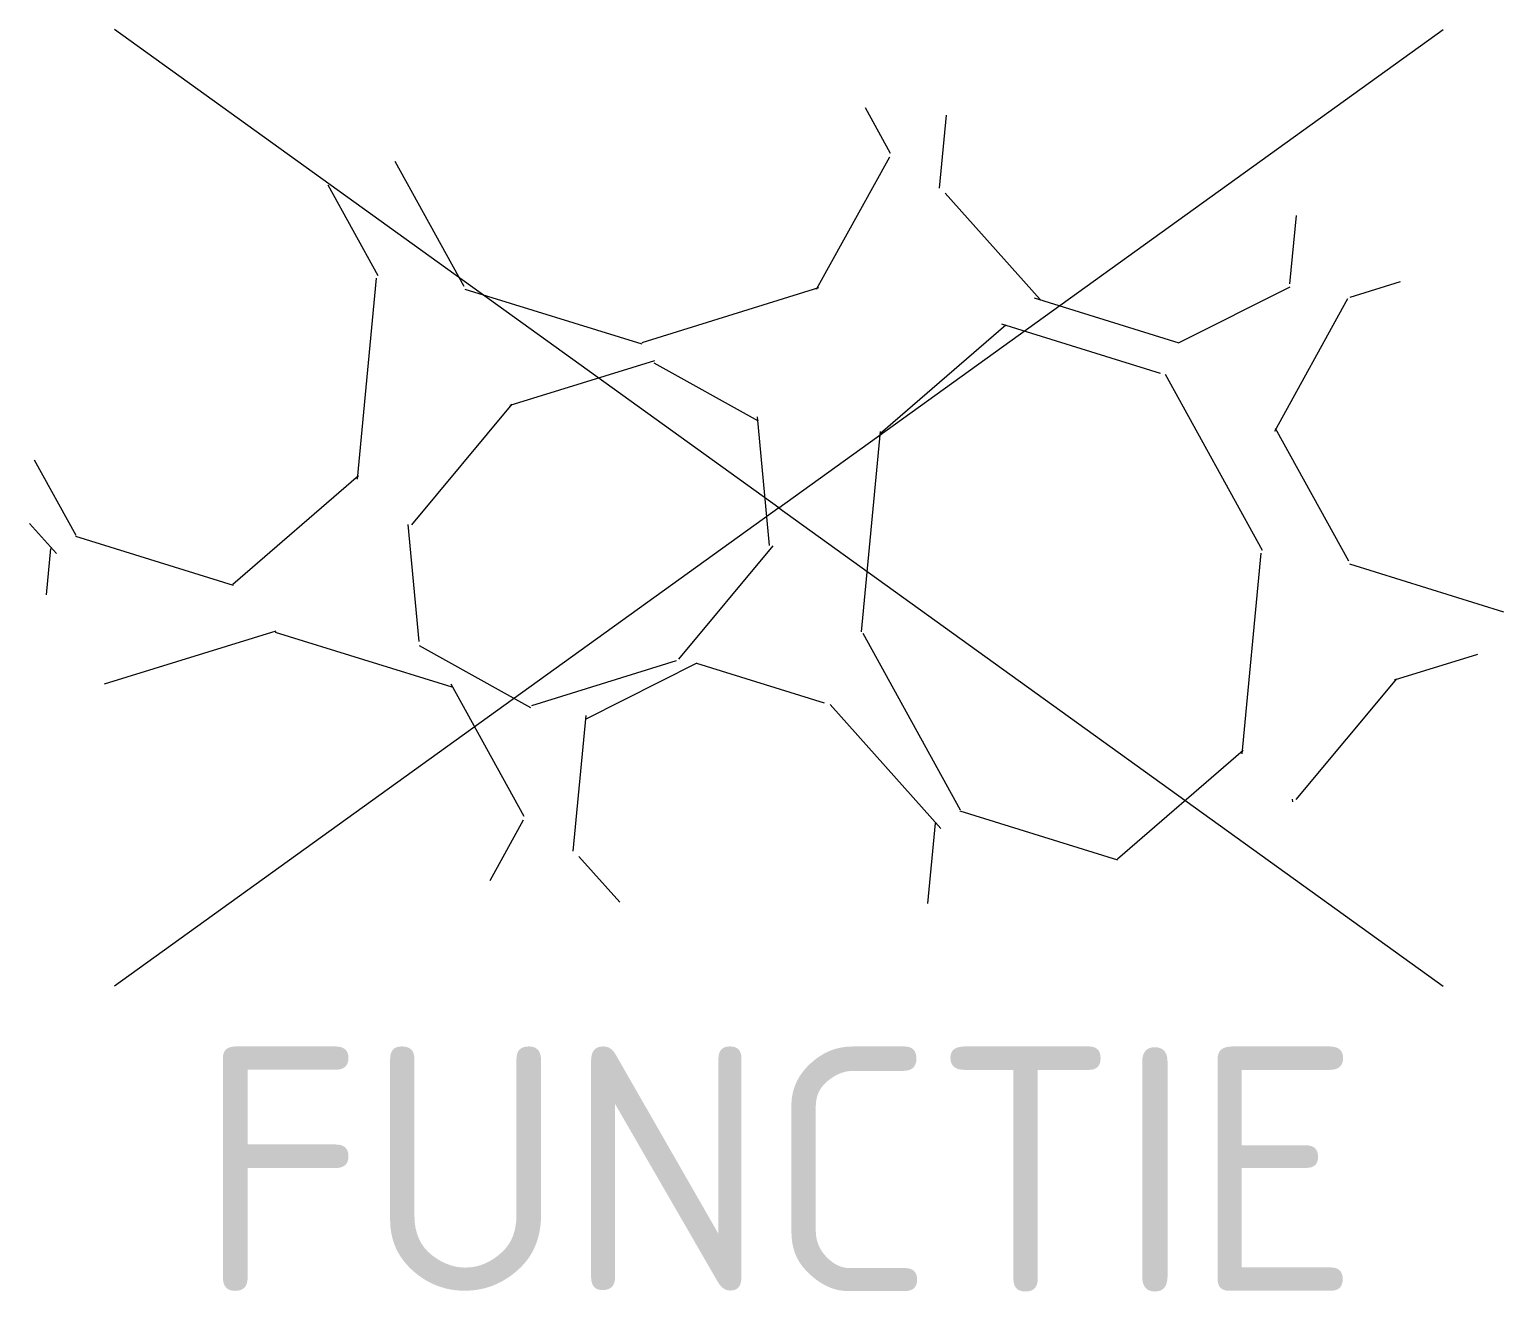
# Model space of a CAD drawing. Header units: metres. Extents: x -5.5 to 5.3, y -5.8 to 3.5.
import ezdxf
from ezdxf.enums import TextEntityAlignment as Align

# ---------------------------------------------------------------- set-up
doc = ezdxf.new("R2010")
doc.units = ezdxf.units.M
doc.styles.add('NLCS-ISO', font='NLCS-ISO.ttf')

msp = doc.modelspace()

# ---------------------------------------------------------------- linework, layer by layer
for p, q in [((0, 0), (-4.895, 3.524)), ((0, 0), (4.895, 3.524)), ((0.823, 2.611), (0.638, 2.946)), ((1.184, 2.356), (1.235, 2.892)), ((-2.829, 2.555), (-2.32, 1.634)), ((0.278, 1.61), (0.818, 2.587)), ((-2.952, 1.71), (-3.32, 2.378)), ((1.925, 1.535), (1.226, 2.318)), ((3.765, 1.65), (3.813, 2.153)), ((-3.103, 0.212), (-2.963, 1.691)), ((2.95, 1.219), (3.766, 1.629)), ((4.577, 1.666), (4.206, 1.55)), ((-2.313, 1.611), (-1.01, 1.207)), ((-1.008, 1.217), (0.294, 1.622)), ((1.882, 1.546), (2.947, 1.215)), ((4.19, 1.54), (3.651, 0.563)), ((0.75, 0.549), (1.673, 1.347)), ((2.812, 0.99), (1.643, 1.353)), ((-0.916, 1.084), (-1.982, 0.753)), ((-0.151, 0.638), (-0.919, 1.065)), ((3.564, -0.314), (2.849, 0.981)), ((-2.704, -0.126), (-1.964, 0.763)), ((-0.068, -0.277), (-0.158, 0.671)), ((0.609, -0.913), (0.749, 0.562)), ((3.656, 0.587), (4.196, -0.39)), ((-5.486, 0.354), (-5.179, -0.201)), ((-4.022, -0.563), (-3.096, 0.237)), ((0, 0), (-4.895, -3.524)), ((0, 0), (4.895, -3.524)), ((-5.322, -0.338), (-5.521, -0.116)), ((-5.183, -0.209), (-4.021, -0.57)), ((-2.649, -0.986), (-2.731, -0.123)), ((-5.395, -0.641), (-5.363, -0.301)), ((-0.736, -1.115), (-0.041, -0.281)), ((3.413, -1.813), (3.553, -0.334)), ((4.203, -0.413), (5.339, -0.766)), ((-3.707, -0.908), (-4.97, -1.3)), ((-2.407, -1.322), (-3.709, -0.918)), ((0.618, -0.923), (1.337, -2.225)), ((-1.826, -1.473), (-2.647, -1.017)), ((5.148, -1.081), (4.534, -1.271)), ((-1.819, -1.457), (-0.754, -1.126)), ((-1.419, -1.554), (-0.601, -1.143)), ((0.336, -1.439), (-0.604, -1.147)), ((-1.876, -2.276), (-2.415, -1.3)), ((3.812, -2.15), (4.552, -1.261)), ((1.194, -2.362), (0.379, -1.45)), ((-1.515, -2.531), (-1.42, -1.531)), ((2.494, -2.587), (3.42, -1.787)), ((3.787, -2.166), (3.785, -2.147)), ((1.333, -2.233), (2.495, -2.594)), ((-2.127, -2.746), (-1.881, -2.3)), ((1.097, -2.916), (1.153, -2.325)), ((-1.171, -2.907), (-1.473, -2.569))]:
    msp.add_line(p, q)

# ---------------------------------------------------------------- texts
at = {"style": 'NLCS-ISO', "flags": 1}
msp.add_attdef('FUNCTIE', text='', height=1.8, dxfattribs=at).set_placement((0, -3.975), align=Align.TOP_CENTER)

doc.saveas('drawing.dxf')
